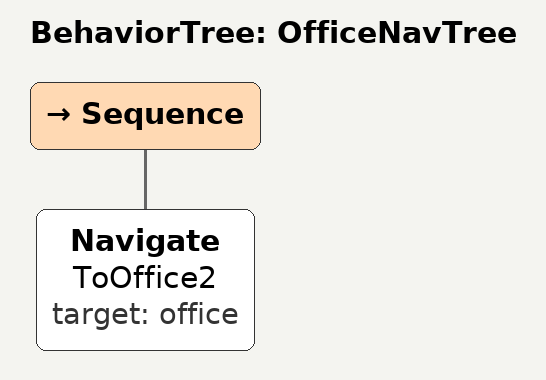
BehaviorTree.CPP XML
<root BTCPP_format="4">

  <BehaviorTree ID="OfficeNavTree">
    <Sequence>
      <Navigate name="ToOffice2" target="office"/>
    </Sequence>
  </BehaviorTree>

</root>
